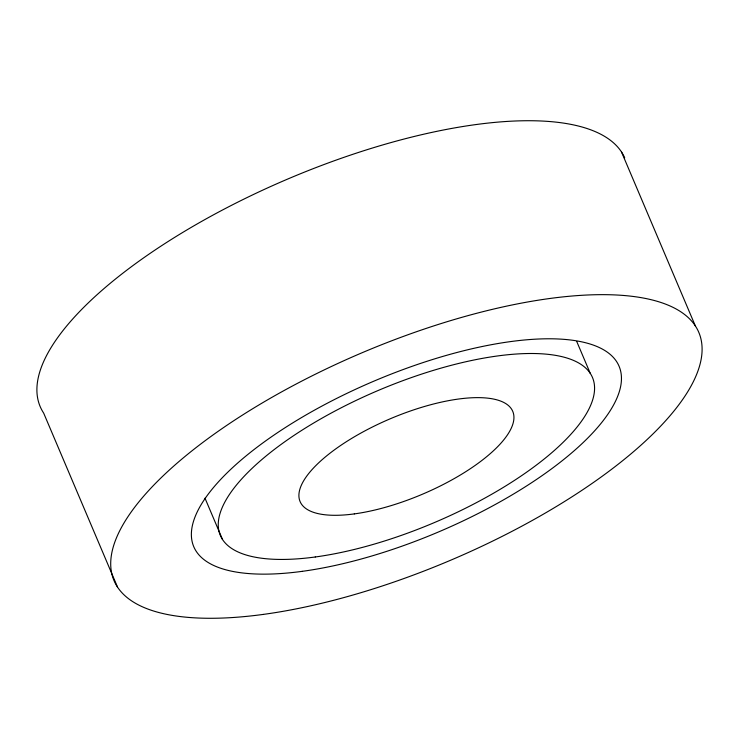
<?xml version="1.0" encoding="UTF-8"?>
<svg xmlns="http://www.w3.org/2000/svg" width="739" height="739" viewBox="0 0 739 739"><rect width="100%" height="100%" fill="white"/><g stroke="black" fill="none" stroke-linecap="round" stroke-linejoin="round"><path stroke-width="1.11" d="M621.508 151.985L695.344 325.917M576.771 341.575L590.276 373.389M204.999 498.178L222.55 539.544M117.492 587.015L43.656 413.083A317.631 112.79 -23 0 1 278.261 183.133A317.631 112.79 -23 0 1 624.704 157.832M302.233 571.339A231.002 82.029 -23 0 0 621.425 376.908A231.002 82.029 -23 0 0 295.591 421.147A231.002 82.029 -23 0 0 302.233 571.339M263.167 614.423A317.631 112.79 -23 0 0 702.05 347.081A317.631 112.79 -23 0 0 254.031 407.9A317.631 112.79 -23 0 0 263.167 614.423M354.323 513.901A115.506 41.014 -23 0 0 513.919 416.685A115.506 41.014 -23 0 0 351.007 438.809A115.506 41.014 -23 0 0 354.323 513.901M315.257 556.984A202.126 71.775 -23 0 0 594.544 386.857A202.126 71.775 -23 0 0 309.447 425.562A202.126 71.775 -23 0 0 315.257 556.984"/></g></svg>
